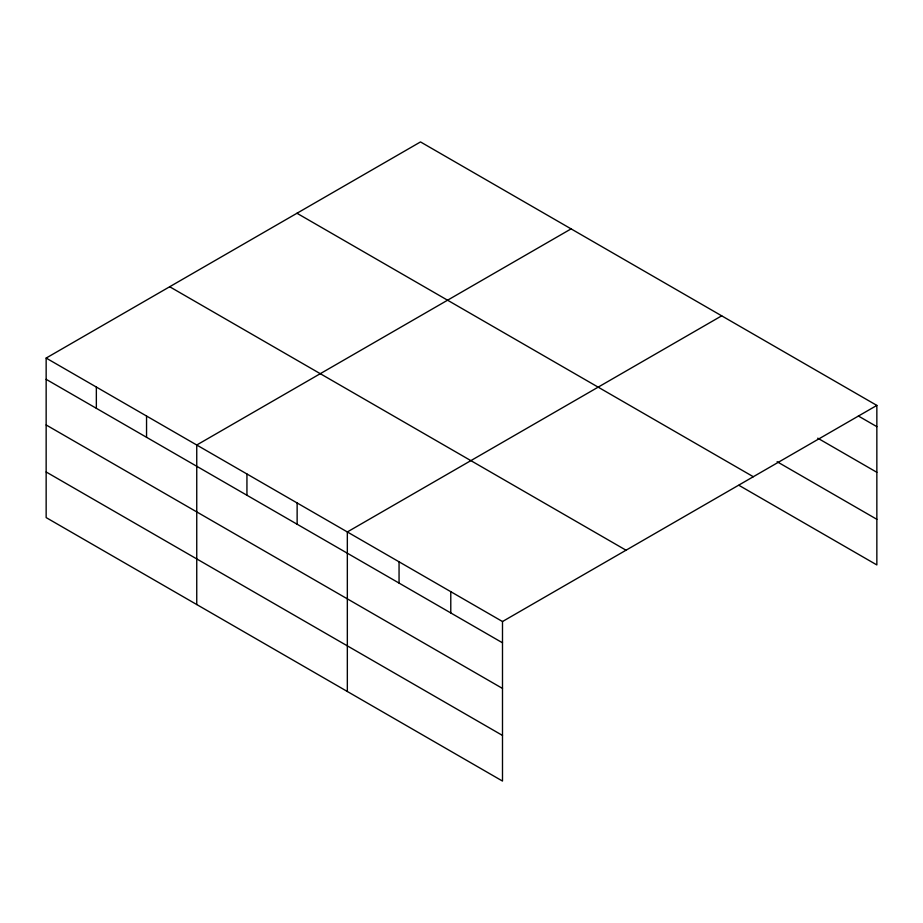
<?xml version="1.0" encoding="UTF-8"?>
<svg xmlns="http://www.w3.org/2000/svg" width="923" height="923" viewBox="0 0 923 923"><rect width="100%" height="100%" fill="white"/><g stroke="black" fill="none" stroke-linecap="round" stroke-linejoin="round"><path stroke-width="1.38" d="M502.493 688.431L502.493 621.537L46.15 358.066L46.15 517.595L502.493 781.066L502.493 688.431L46.15 424.961M738.931 485.313L876.85 564.934L876.85 405.405L420.507 141.934L46.15 358.066M571.095 228.881L196.749 445.013L196.749 604.542M721.694 315.828L347.336 531.948L347.336 691.489M502.493 621.537L876.85 405.405M858.378 416.008L876.85 426.668M817.743 438.171L876.85 472.299M777.108 461.719L876.85 519.314M296.964 213.259L753.318 476.73M169.682 286.741L626.036 550.212M46.15 379.33L502.493 642.8M46.15 471.976L502.493 735.435M450.782 591.678L450.782 612.941M399.059 561.819L399.059 583.082M297.137 502.977L297.137 524.241M246.937 473.995L246.937 495.259M146.549 416.031L146.549 437.294M96.35 387.049L96.35 408.312"/></g></svg>
